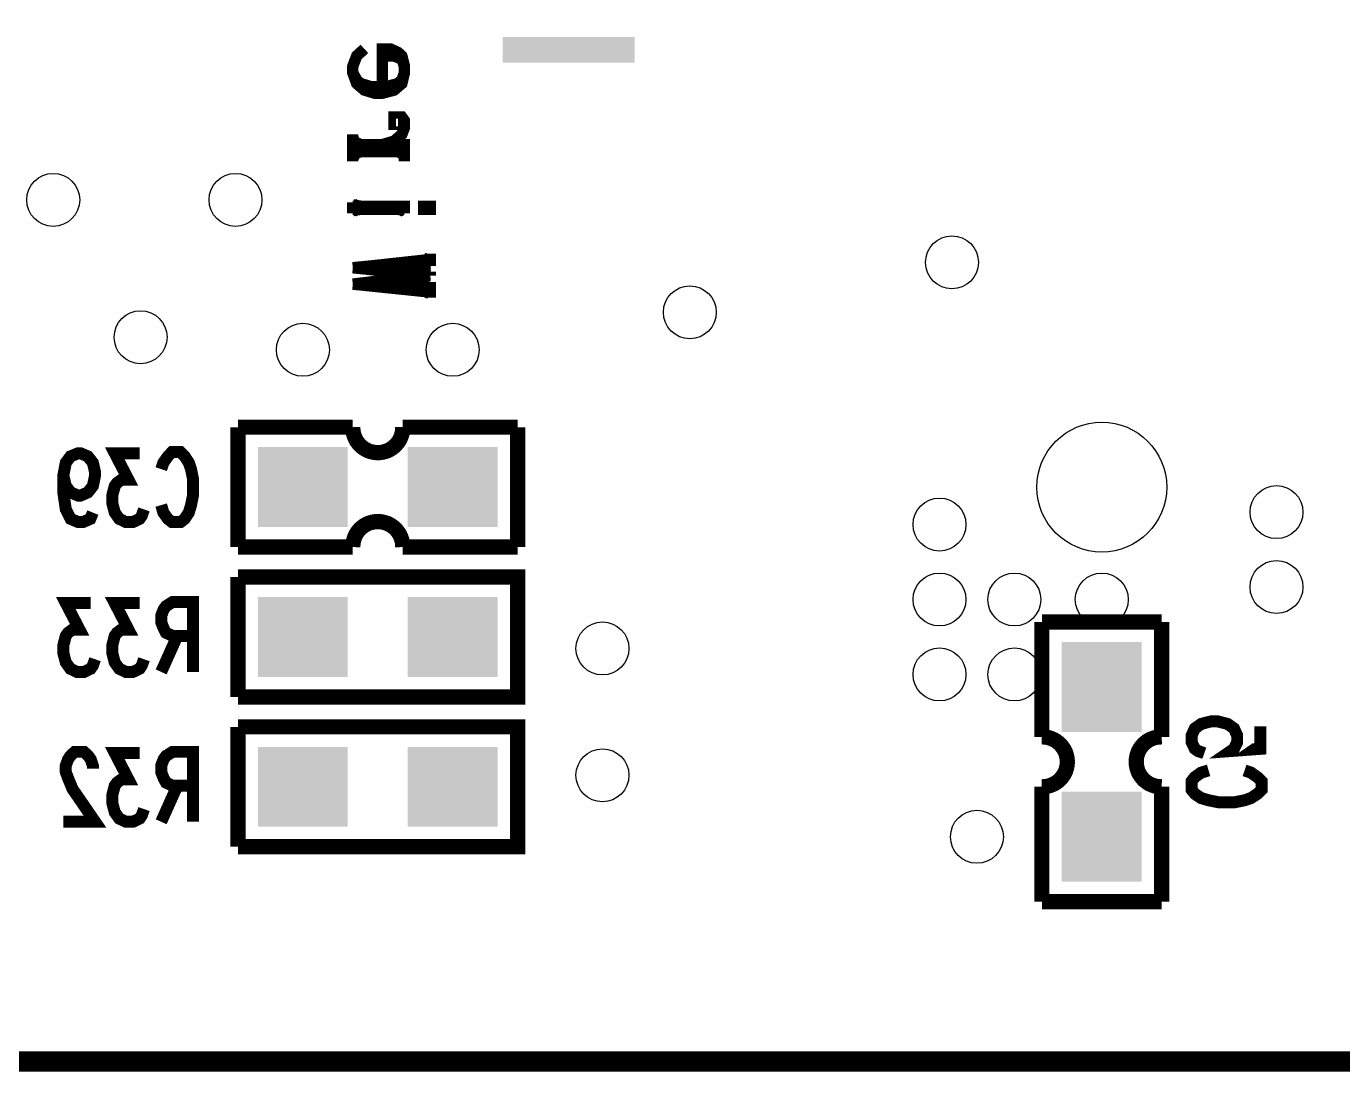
# Model space of a CAD drawing. Extents: x -0.1 to 57.1, y -0.1 to 42.5.
# Drawn here: x 32.23 to 45.41, y -0.1 to 10.36 of the extents above; entities that cross this region are included whole.
import ezdxf

# ---------------------------------------------------------------- set-up
doc = ezdxf.new("R2010")
doc.units = 0
doc.layers.get('0').update_dxf_attribs({"linetype": 'CONTINUOUS'})
doc.layers.add('03_ASSY2_GBR', color=7, linetype='CONTINUOUS')

# ---------------------------------------------------------------- blocks, each defined once
blk = doc.blocks.new('ROUND_127')
blk.add_circle((0, 0), 0.65)
blk = doc.blocks.new('RECTANGLE_132')
blk.add_solid([(0.4, 0.45), (0.4, -0.45), (-0.4, 0.45), (-0.4, -0.45)])
blk = doc.blocks.new('RECTANGLE_138')
blk.add_solid([(0.45, 0.4), (0.45, -0.4), (-0.45, 0.4), (-0.45, -0.4)])
blk = doc.blocks.new('ROUND_177')
blk.add_circle((0, 0), 0.265)

msp = doc.modelspace()

# ---------------------------------------------------------------- linework, layer by layer
at = {"layer": '03_ASSY2_GBR'}
for points, const_width in [([(0, 0), (57, 0), (57, 35), (0, 35), (0, 0)], 0.2032), ([(35.797, 9.759), (35.797, 10.137), (35.875, 10.137), (35.953, 10.101), (35.991, 10.066), (36.017, 9.963), (36.017, 9.897), (35.991, 9.79), (35.914, 9.724), (35.797, 9.693), (35.72, 9.693), (35.616, 9.724), (35.539, 9.79), (35.5, 9.897), (35.5, 9.963), (35.539, 10.066), (35.616, 10.137)], 0.11379), ([(35.836, 10.101), (35.875, 10.101), (35.953, 10.066)], 0.11379), ([(35.797, 10.066), (35.914, 10.066), (35.991, 10.034), (36.017, 9.963)], 0.11379), ([(36.017, 9.897), (35.991, 9.826), (35.953, 9.79), (35.836, 9.759), (35.681, 9.759), (35.578, 9.79), (35.539, 9.826), (35.5, 9.897)], 0.11379), ([(35.914, 9.759), (35.836, 9.724), (35.681, 9.724), (35.616, 9.759)], 0.11379), ([(35.953, 9.418), (35.991, 9.418), (35.991, 9.383), (35.914, 9.383), (35.914, 9.454), (35.991, 9.454), (36.017, 9.418), (36.017, 9.347), (35.991, 9.281), (35.914, 9.214), (35.797, 9.179)], 0.11379), ([(35.5, 9.01), (35.5, 9.281)], 0.11379), ([(35.539, 9.179), (35.5, 9.245)], 0.11379), ([(35.578, 9.179), (35.5, 9.214)], 0.11379), ([(36.017, 9.01), (36.017, 9.179), (35.5, 9.179)], 0.11379), ([(36.017, 9.108), (35.5, 9.108)], 0.11379), ([(35.539, 9.108), (35.5, 9.041)], 0.11379), ([(35.578, 9.108), (35.5, 9.077)], 0.11379), ([(35.991, 9.143), (35.539, 9.143)], 0.11379), ([(36.017, 9.077), (35.953, 9.108)], 0.11379), ([(36.017, 9.041), (35.991, 9.108)], 0.11379), ([(35.5, 8.491), (35.5, 8.602)], 0.11379), ([(35.539, 8.562), (35.5, 8.589)], 0.11379), ([(35.578, 8.562), (35.5, 8.576)], 0.11379), ([(36.017, 8.491), (36.017, 8.562), (35.5, 8.562)], 0.11379), ([(36.017, 8.531), (35.5, 8.531)], 0.11379), ([(35.539, 8.531), (35.5, 8.505)], 0.11379), ([(35.578, 8.531), (35.5, 8.518)], 0.11379), ([(35.978, 8.545), (35.539, 8.545)], 0.11379), ([(36.017, 8.518), (35.953, 8.531)], 0.11379), ([(36.017, 8.505), (35.978, 8.531)], 0.11379), ([(36.276, 8.531), (36.211, 8.531), (36.211, 8.562), (36.276, 8.562), (36.276, 8.531)], 0.11379), ([(36.276, 8.545), (36.211, 8.545)], 0.11379), ([(36.25, 8.531), (36.25, 8.562)], 0.11379), ([(36.25, 8.026), (35.681, 7.964), (35.5, 7.946)], 0.11379), ([(36.276, 8.066), (36.25, 8.026)], 0.11379), ([(36.276, 7.986), (36.25, 8.026)], 0.11379), ([(36.276, 7.964), (36.276, 8.088)], 0.11379), ([(36.276, 7.866), (35.5, 7.946)], 0.11379), ([(36.276, 7.884), (35.681, 7.946), (35.5, 7.946)], 0.11379), ([(36.276, 7.866), (35.681, 7.804), (35.5, 7.782)], 0.11379), ([(36.276, 7.906), (35.681, 7.964)], 0.11379), ([(36.276, 7.866), (36.276, 7.906)], 0.11379), ([(36.276, 7.702), (35.5, 7.782)], 0.11379), ([(36.276, 7.724), (35.681, 7.782), (35.5, 7.782)], 0.11379), ([(36.276, 7.742), (35.681, 7.804)], 0.11379), ([(36.276, 7.764), (36.211, 7.742)], 0.11379), ([(36.276, 7.684), (36.211, 7.724)], 0.11379), ([(36.276, 7.782), (36.25, 7.742)], 0.11379), ([(36.276, 7.662), (36.25, 7.724)], 0.11379), ([(36.276, 7.645), (36.276, 7.804)], 0.11379), ([(34.35, 6.35), (34.35, 5.15)], 0.1524), ([(34.35, 6.35), (35.5, 6.35)], 0.1524), ([(36, 6.35), (35.999, 6.325), (35.996, 6.301), (35.99, 6.276), (35.982, 6.253), (35.972, 6.23), (35.96, 6.209), (35.945, 6.189), (35.929, 6.17), (35.91, 6.153), (35.89, 6.138), (35.869, 6.125), (35.847, 6.114), (35.823, 6.106), (35.799, 6.1), (35.775, 6.096), (35.75, 6.095), (35.725, 6.096), (35.701, 6.1), (35.677, 6.106), (35.653, 6.114), (35.631, 6.125), (35.61, 6.138), (35.59, 6.153), (35.571, 6.17), (35.555, 6.189), (35.54, 6.209), (35.528, 6.23), (35.518, 6.253), (35.51, 6.276), (35.504, 6.301), (35.501, 6.325), (35.5, 6.35)], 0.1524), ([(36, 6.35), (37.15, 6.35)], 0.1524), ([(37.15, 6.35), (37.15, 5.15)], 0.1524), ([(32.601, 5.867), (32.626, 5.761), (32.674, 5.697), (32.75, 5.665), (32.773, 5.665), (32.846, 5.697), (32.897, 5.761), (32.919, 5.867), (32.919, 5.898), (32.897, 5.994), (32.846, 6.058), (32.773, 6.089), (32.75, 6.089), (32.674, 6.058), (32.626, 5.994), (32.601, 5.867), (32.601, 5.697), (32.626, 5.527), (32.674, 5.432), (32.75, 5.4), (32.798, 5.4), (32.871, 5.432), (32.897, 5.495)], 0.12), ([(33.365, 6.089), (33.116, 6.089), (33.253, 5.824), (33.183, 5.824), (33.139, 5.792), (33.116, 5.761), (33.091, 5.665), (33.091, 5.591), (33.116, 5.495), (33.161, 5.432), (33.228, 5.4), (33.298, 5.4), (33.365, 5.432), (33.387, 5.464), (33.409, 5.527)], 0.12), ([(33.581, 5.93), (33.603, 5.994), (33.648, 6.058), (33.689, 6.1), (33.775, 6.1), (33.816, 6.058), (33.858, 5.994), (33.88, 5.93), (33.899, 5.835), (33.899, 5.665), (33.88, 5.57), (33.858, 5.495), (33.816, 5.432), (33.775, 5.4), (33.689, 5.4), (33.648, 5.432), (33.603, 5.495), (33.581, 5.57)], 0.12), ([(35.5, 5.15), (35.501, 5.175), (35.504, 5.199), (35.51, 5.224), (35.518, 5.247), (35.528, 5.27), (35.54, 5.291), (35.555, 5.311), (35.571, 5.33), (35.59, 5.347), (35.61, 5.362), (35.631, 5.375), (35.653, 5.386), (35.677, 5.394), (35.701, 5.4), (35.725, 5.404), (35.75, 5.405), (35.775, 5.404), (35.799, 5.4), (35.823, 5.394), (35.847, 5.386), (35.869, 5.375), (35.89, 5.362), (35.91, 5.347), (35.929, 5.33), (35.945, 5.311), (35.96, 5.291), (35.972, 5.27), (35.982, 5.247), (35.99, 5.224), (35.996, 5.199), (35.999, 5.175), (36, 5.15)], 0.1524), ([(34.35, 5.15), (35.5, 5.15)], 0.1524), ([(36, 5.15), (37.15, 5.15)], 0.1524), ([(34.35, 3.65), (37.15, 3.65), (37.15, 4.85), (34.35, 4.85)], 0.1524), ([(34.35, 4.85), (34.35, 3.65)], 0.1524), ([(32.875, 4.589), (32.626, 4.589), (32.763, 4.324), (32.693, 4.324), (32.649, 4.292), (32.626, 4.261), (32.601, 4.165), (32.601, 4.091), (32.626, 3.995), (32.671, 3.932), (32.738, 3.9), (32.808, 3.9), (32.875, 3.932), (32.897, 3.964), (32.919, 4.027)], 0.12), ([(33.365, 4.589), (33.116, 4.589), (33.253, 4.324), (33.183, 4.324), (33.139, 4.292), (33.116, 4.261), (33.091, 4.165), (33.091, 4.091), (33.116, 3.995), (33.161, 3.932), (33.228, 3.9), (33.298, 3.9), (33.365, 3.932), (33.387, 3.964), (33.409, 4.027)], 0.12), ([(33.899, 3.9), (33.899, 4.6), (33.695, 4.6), (33.629, 4.558), (33.606, 4.526), (33.581, 4.462), (33.581, 4.398), (33.606, 4.335), (33.629, 4.292), (33.695, 4.261), (33.899, 4.261)], 0.12), ([(43.6, 4.4), (42.4, 4.4)], 0.1524), ([(42.4, 4.4), (42.4, 3.25)], 0.1524), ([(43.6, 4.4), (43.6, 3.25)], 0.1524), ([(33.743, 4.261), (33.581, 3.9)], 0.12), ([(44.589, 3.356), (44.589, 3.13), (44.292, 3.108), (44.324, 3.13), (44.356, 3.197), (44.356, 3.264), (44.324, 3.334), (44.261, 3.379), (44.165, 3.404), (44.091, 3.404), (43.995, 3.379), (43.932, 3.334), (43.9, 3.264), (43.9, 3.197), (43.932, 3.13), (43.964, 3.108), (44.027, 3.086)], 0.12), ([(34.35, 2.15), (37.15, 2.15), (37.15, 3.35), (34.35, 3.35)], 0.1524), ([(34.35, 3.35), (34.35, 2.15)], 0.1524), ([(42.4, 3.25), (42.425, 3.249), (42.449, 3.246), (42.474, 3.24), (42.497, 3.232), (42.52, 3.222), (42.541, 3.21), (42.561, 3.195), (42.58, 3.179), (42.597, 3.16), (42.612, 3.14), (42.625, 3.119), (42.636, 3.097), (42.644, 3.073), (42.65, 3.049), (42.654, 3.025), (42.655, 3), (42.654, 2.975), (42.65, 2.951), (42.644, 2.927), (42.636, 2.903), (42.625, 2.881), (42.612, 2.86), (42.597, 2.84), (42.58, 2.821), (42.561, 2.805), (42.541, 2.79), (42.52, 2.778), (42.497, 2.768), (42.474, 2.76), (42.449, 2.754), (42.425, 2.751), (42.4, 2.75)], 0.1524), ([(43.6, 2.75), (43.575, 2.751), (43.551, 2.754), (43.526, 2.76), (43.503, 2.768), (43.48, 2.778), (43.459, 2.79), (43.439, 2.805), (43.42, 2.821), (43.403, 2.84), (43.388, 2.86), (43.375, 2.881), (43.364, 2.903), (43.356, 2.927), (43.35, 2.951), (43.346, 2.975), (43.345, 3), (43.346, 3.025), (43.35, 3.049), (43.356, 3.073), (43.364, 3.097), (43.375, 3.119), (43.388, 3.14), (43.403, 3.16), (43.42, 3.179), (43.439, 3.195), (43.459, 3.21), (43.48, 3.222), (43.503, 3.232), (43.526, 3.24), (43.551, 3.246), (43.575, 3.249), (43.6, 3.25)], 0.1524), ([(32.897, 2.93), (32.897, 2.962), (32.875, 3.026), (32.852, 3.058), (32.808, 3.1), (32.715, 3.1), (32.671, 3.058), (32.649, 3.026), (32.626, 2.962), (32.626, 2.898), (32.649, 2.835), (32.693, 2.729), (32.919, 2.4), (32.601, 2.4)], 0.12), ([(33.365, 3.089), (33.116, 3.089), (33.253, 2.824), (33.183, 2.824), (33.139, 2.792), (33.116, 2.761), (33.091, 2.665), (33.091, 2.591), (33.116, 2.495), (33.161, 2.432), (33.228, 2.4), (33.298, 2.4), (33.365, 2.432), (33.387, 2.464), (33.409, 2.527)], 0.12), ([(33.899, 2.4), (33.899, 3.1), (33.695, 3.1), (33.629, 3.058), (33.606, 3.026), (33.581, 2.962), (33.581, 2.898), (33.606, 2.835), (33.629, 2.792), (33.695, 2.761), (33.899, 2.761)], 0.12), ([(44.43, 2.914), (44.494, 2.892), (44.558, 2.847), (44.6, 2.806), (44.6, 2.72), (44.558, 2.679), (44.494, 2.637), (44.43, 2.615), (44.335, 2.596), (44.165, 2.596), (44.07, 2.615), (43.995, 2.637), (43.932, 2.679), (43.9, 2.72), (43.9, 2.806), (43.932, 2.847), (43.995, 2.892), (44.07, 2.914)], 0.12), ([(33.743, 2.761), (33.581, 2.4)], 0.12), ([(42.4, 2.75), (42.4, 1.6)], 0.1524), ([(43.6, 2.75), (43.6, 1.6)], 0.1524), ([(43.6, 1.6), (42.4, 1.6)], 0.1524)]:
    msp.add_lwpolyline(points, dxfattribs=dict(at, const_width=const_width))
for points in [[(37, 10.255926), (37.000054, 10.25598), (38.323, 10.255926), (38.322946, 10.25598)], [(37, 10.000074), (37, 10.255926), (38.32298, 10.000074), (38.323, 10.255926)], [(37.00002, 10.000054), (37, 10.000074), (38.32298, 10.000054), (38.32298, 10.000074)], [(37.000054, 10.00002), (37.00002, 10.000054), (38.322946, 10.00002), (38.32298, 10.000054)], [(37.04298, 10), (37.000054, 10.00002), (38.322926, 10), (38.322946, 10.00002)]]:
    msp.add_solid(points, dxfattribs=at)

# ---------------------------------------------------------------- block references
for name, p in [('ROUND_177', (32.5, 8.625)), ('ROUND_177', (34.325, 8.625)), ('ROUND_177', (41.5, 8)), ('ROUND_177', (38.875, 7.5)), ('ROUND_177', (33.375, 7.25)), ('ROUND_177', (35, 7.125)), ('ROUND_177', (36.5, 7.125)), ('ROUND_127', (43, 5.75)), ('RECTANGLE_138', (35, 5.75)), ('RECTANGLE_138', (36.5, 5.75)), ('ROUND_177', (44.75, 5.5)), ('ROUND_177', (41.375, 5.375)), ('ROUND_177', (44.75, 4.75)), ('ROUND_177', (41.375, 4.625)), ('ROUND_177', (42.125, 4.625)), ('ROUND_177', (43, 4.625)), ('RECTANGLE_138', (35, 4.25)), ('RECTANGLE_138', (36.5, 4.25)), ('ROUND_177', (38, 4.135)), ('ROUND_177', (41.375, 3.875)), ('ROUND_177', (42.125, 3.875)), ('RECTANGLE_132', (43, 3.75)), ('RECTANGLE_138', (35, 2.75)), ('RECTANGLE_138', (36.5, 2.75)), ('ROUND_177', (38, 2.865)), ('RECTANGLE_132', (43, 2.25)), ('ROUND_177', (41.75, 2.25))]:
    msp.add_blockref(name, p, dxfattribs=at)

doc.saveas('drawing.dxf')
